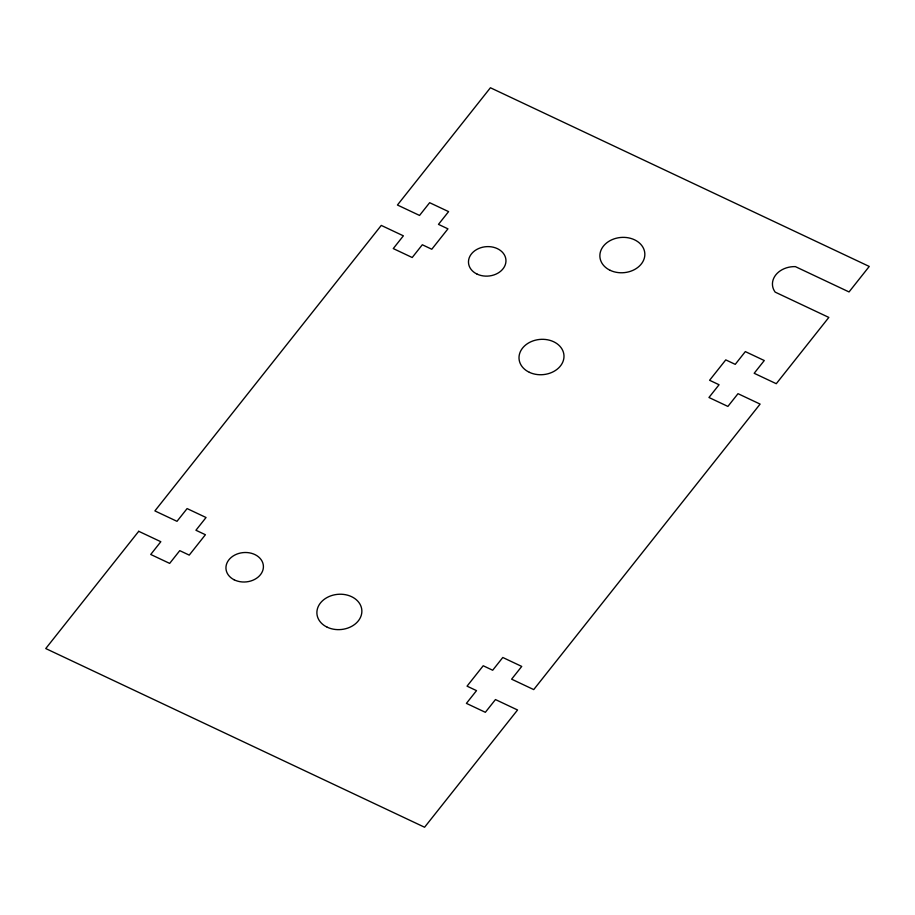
<?xml version="1.0" encoding="UTF-8"?>
<svg xmlns="http://www.w3.org/2000/svg" width="915" height="915" viewBox="0 0 915 915"><rect width="100%" height="100%" fill="white"/><g stroke="black" fill="none" stroke-linecap="round" stroke-linejoin="round"><path stroke-width="1.37" d="M138.725 531.295L45.75 648.552L424.583 827.24L517.558 709.983L495.461 699.563L485.35 712.305L466.41 703.372L476.521 690.631L467.05 686.159L483.212 665.765L492.682 670.238L502.793 657.485L521.733 666.429L511.622 679.17L533.731 689.59L760.102 404.098L738.005 393.679L727.894 406.42L708.953 397.487L719.064 384.746L709.594 380.274L725.767 359.881L735.237 364.353L745.336 351.6L764.277 360.533L754.177 373.286L776.275 383.705L828.83 317.425L775.154 292.114A21.274 16.687 -4.8 0 1 775.794 274.9A21.274 16.687 -4.8 0 1 795.375 266.62L849.04 291.942L869.25 266.448L490.417 87.76L397.442 205.017L419.539 215.437L429.65 202.695L448.59 211.628L438.479 224.369L447.95 228.842L431.788 249.235L422.318 244.763L412.207 257.515L393.267 248.571L403.378 235.83L381.269 225.41L154.898 510.902L176.995 521.321L187.106 508.58L206.047 517.513L195.936 530.254L205.406 534.726L189.233 555.119L179.763 550.647L169.664 563.4L150.723 554.467L160.823 541.714L138.725 531.295M234.091 579.767A18.769 14.732 -4.8 0 0 263.36 567.792A18.769 14.732 -4.8 0 0 236.573 554.216A18.769 14.732 -4.8 0 0 234.091 579.767M477.115 274.123A18.769 14.732 -4.8 0 0 505.949 261.45A18.769 14.732 -4.8 0 0 478.602 248.548A18.769 14.732 -4.8 0 0 477.115 274.123M610.225 270.36A22.52 17.671 -4.8 0 0 644.823 255.159A22.52 17.671 -4.8 0 0 612.021 239.684A22.52 17.671 -4.8 0 0 610.225 270.36M529.373 372.325A22.52 17.671 -4.8 0 0 563.972 357.113A22.52 17.671 -4.8 0 0 531.169 341.638A22.52 17.671 -4.8 0 0 529.373 372.325M327.261 627.232A22.52 17.671 -4.8 0 0 361.848 612.021A22.52 17.671 -4.8 0 0 329.045 596.546A22.52 17.671 -4.8 0 0 327.261 627.232"/></g></svg>
